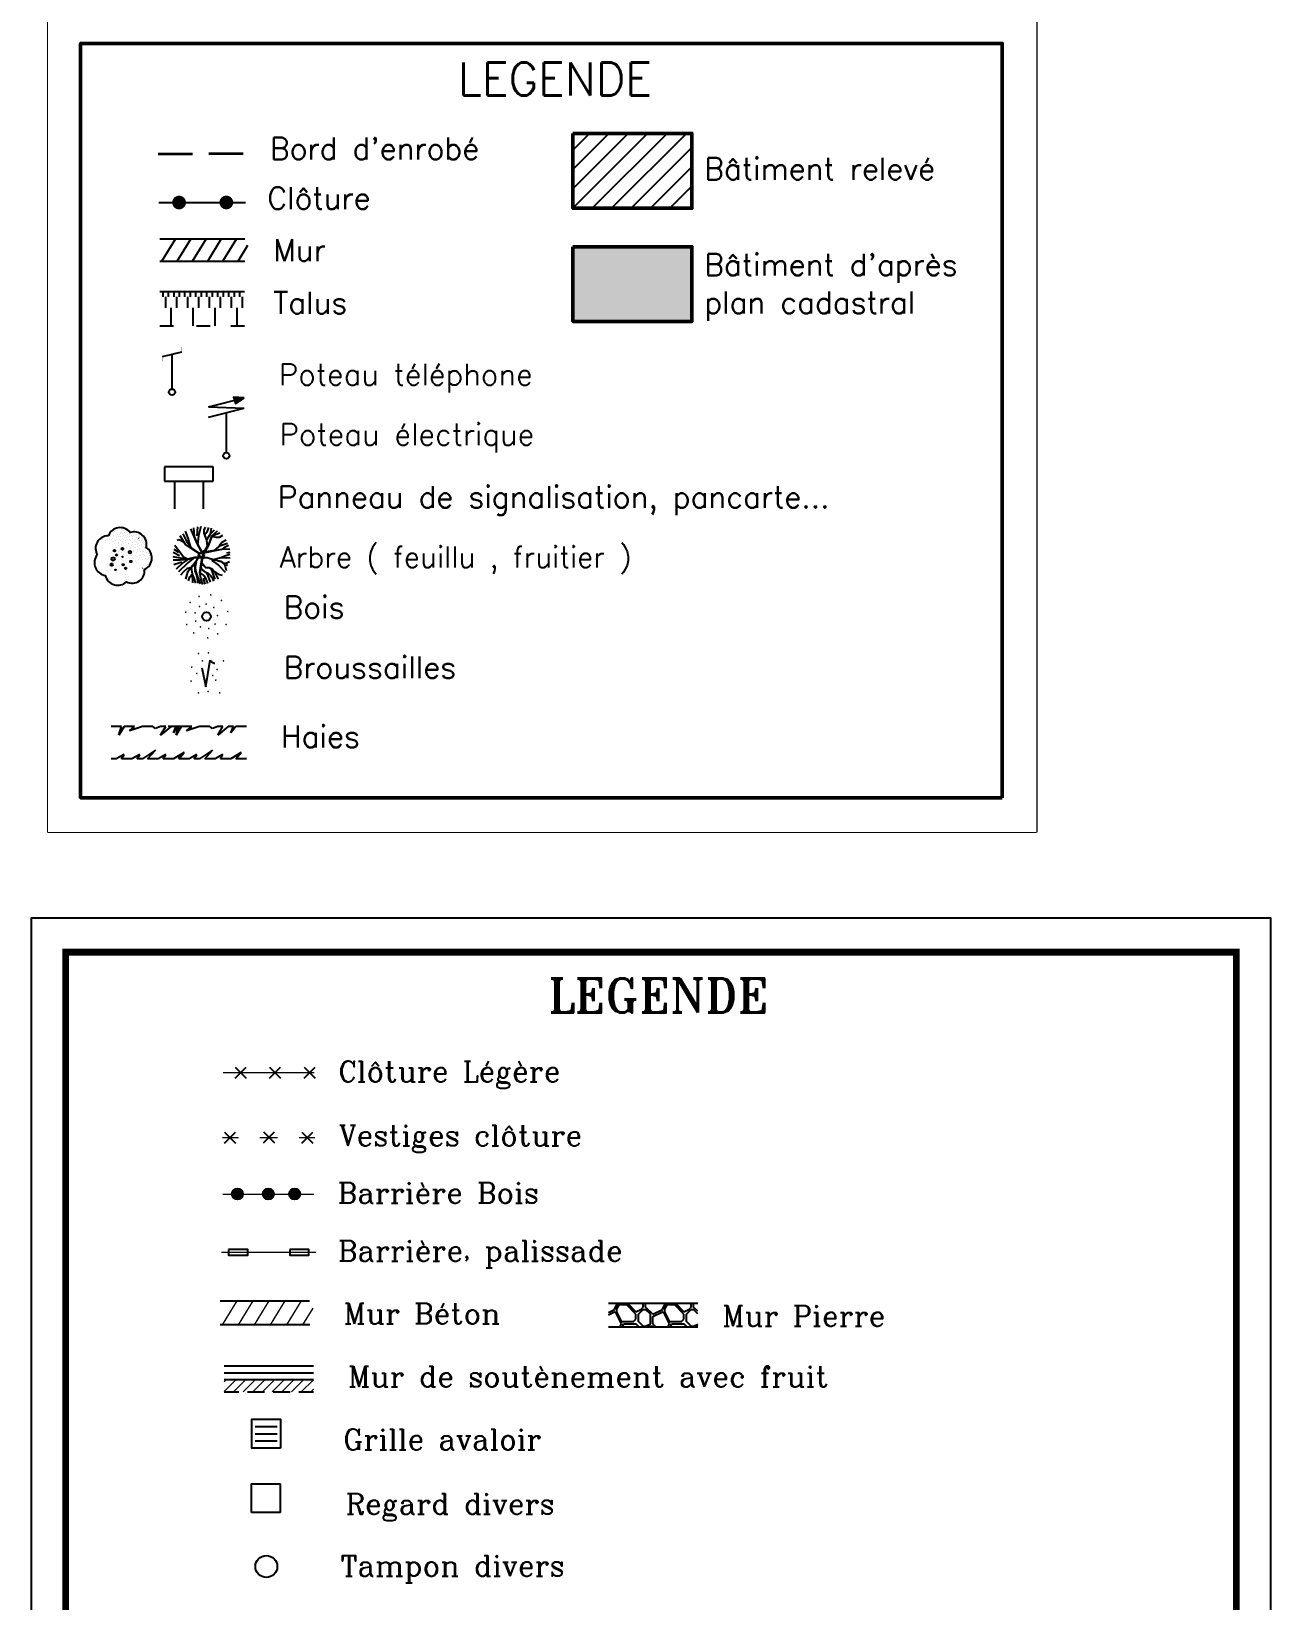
# Model space of a CAD drawing. Header units: millimetres. Extents: x -1573 to 210, y -360 to 557.
# Drawn here: x -740 to -649.6, y 239.8 to 354.2 of the extents above; entities that cross this region are included whole.
import ezdxf
from ezdxf.enums import TextEntityAlignment as Align

# ---------------------------------------------------------------- set-up
doc = ezdxf.new("R2010")
doc.units = ezdxf.units.MM
doc.header["$LTSCALE"] = 2
doc.set_wipeout_variables(frame=1)
doc.layers.add('Légende Topo', color=7, linetype='Continuous')
doc.layers.add('Wipeout', color=255, linetype='Continuous')
doc.styles.add('17', font='romans.shx', dxfattribs={"oblique": 13.5, "height": 0.4})
doc.styles.add('ROMANS', font='ROMANC.shx', dxfattribs={"height": 0.36})
doc.styles.add('Romant', font='romant.shx', dxfattribs={"oblique": 13.5, "height": 0.5})

# ---------------------------------------------------------------- blocks, each defined once
blk = doc.blocks.new('*X94')
at = {"color": 0}
for p, q in [((2.91, 2.327), (2.918, 2.335)), ((2.914, 2.313), (2.935, 2.334)), ((2.918, 2.299), (2.951, 2.333)), ((2.922, 2.286), (2.968, 2.331)), ((2.926, 2.272), (2.985, 2.33)), ((2.93, 2.259), (3.001, 2.329)), ((2.935, 2.245), (3.018, 2.328)), ((2.939, 2.231), (3.034, 2.327)), ((2.943, 2.218), (3.051, 2.326)), ((2.947, 2.204), (3.068, 2.325)), ((2.951, 2.191), (3.084, 2.324)), ((2.955, 2.177), (3.101, 2.323)), ((2.959, 2.164), (3.118, 2.322)), ((2.963, 2.15), (3.134, 2.321)), ((2.967, 2.136), (3.151, 2.32)), ((2.971, 2.123), (3.168, 2.319)), ((2.975, 2.109), (3.184, 2.318)), ((3.012, 2.128), (3.201, 2.317)), ((3.07, 2.168), (3.217, 2.316)), ((3.127, 2.208), (3.234, 2.315)), ((3.185, 2.248), (3.251, 2.314)), ((3.242, 2.287), (3.267, 2.313))]:
    blk.add_line(p, q, dxfattribs=at)
blk = doc.blocks.new('*X92')
at = {"color": 0}
for p, q in [((961.645, 5073.899), (961.645, 5073.899)), ((961.724, 5073.819), (961.724, 5073.819)), ((961.74, 5073.93), (961.74, 5073.93)), ((961.786, 5073.629), (961.786, 5073.629)), ((961.802, 5073.74), (961.802, 5073.74)), ((961.819, 5073.85), (961.819, 5073.85)), ((961.881, 5073.66), (961.881, 5073.66)), ((961.897, 5073.771), (961.897, 5073.771)), ((961.959, 5073.58), (961.959, 5073.58)), ((961.976, 5073.691), (961.976, 5073.691)), ((961.992, 5073.802), (961.992, 5073.802)), ((962.054, 5073.611), (962.054, 5073.611)), ((962.071, 5073.722), (962.071, 5073.722)), ((962.149, 5073.642), (962.149, 5073.642)), ((961.674, 5073.488), (961.674, 5073.488)), ((961.752, 5073.408), (961.752, 5073.408)), ((961.769, 5073.519), (961.769, 5073.519)), ((961.797, 5073.107), (961.797, 5073.107)), ((961.847, 5073.439), (961.847, 5073.439)), ((961.864, 5073.549), (961.864, 5073.549)), ((961.892, 5073.138), (961.892, 5073.138)), ((961.909, 5073.249), (961.909, 5073.249)), ((961.942, 5073.47), (961.942, 5073.47)), ((961.988, 5073.169), (961.988, 5073.169)), ((962.004, 5073.28), (962.004, 5073.28)), ((962.021, 5073.39), (962.021, 5073.39)), ((962.038, 5073.501), (962.038, 5073.501)), ((962.083, 5073.2), (962.083, 5073.2)), ((962.099, 5073.311), (962.099, 5073.311)), ((962.116, 5073.421), (962.116, 5073.421)), ((962.133, 5073.532), (962.133, 5073.532)), ((962.161, 5073.12), (962.161, 5073.12)), ((962.178, 5073.231), (962.178, 5073.231)), ((962.194, 5073.341), (962.194, 5073.341)), ((962.211, 5073.452), (962.211, 5073.452)), ((962.256, 5073.151), (962.256, 5073.151)), ((961.669, 5072.855), (961.669, 5072.855)), ((961.747, 5072.776), (961.747, 5072.776)), ((961.764, 5072.886), (961.764, 5072.886)), ((961.781, 5072.997), (961.781, 5072.997)), ((961.826, 5072.696), (961.826, 5072.696)), ((961.843, 5072.807), (961.843, 5072.807)), ((961.859, 5072.917), (961.859, 5072.917)), ((961.876, 5073.028), (961.876, 5073.028)), ((961.904, 5072.616), (961.904, 5072.616)), ((961.921, 5072.727), (961.921, 5072.727)), ((961.938, 5072.837), (961.938, 5072.837)), ((961.954, 5072.948), (961.954, 5072.948)), ((961.971, 5073.059), (961.971, 5073.059)), ((961.999, 5072.647), (961.999, 5072.647)), ((962.016, 5072.758), (962.016, 5072.758)), ((962.033, 5072.868), (962.033, 5072.868)), ((962.049, 5072.979), (962.049, 5072.979)), ((962.066, 5073.089), (962.066, 5073.089)), ((962.111, 5072.789), (962.111, 5072.789)), ((962.128, 5072.899), (962.128, 5072.899)), ((962.144, 5073.01), (962.144, 5073.01)), ((962.206, 5072.82), (962.206, 5072.82)), ((962.223, 5072.93), (962.223, 5072.93)), ((962.24, 5073.041), (962.24, 5073.041)), ((962.318, 5072.961), (962.318, 5072.961)), ((961.697, 5072.444), (961.697, 5072.444)), ((961.793, 5072.475), (961.793, 5072.475)), ((961.888, 5072.506), (961.888, 5072.506)), ((961.983, 5072.537), (961.983, 5072.537))]:
    blk.add_line(p, q, dxfattribs=at)
blk = doc.blocks.new('*X93')
at = {"color": 0}
for p, q in [((961.5625, 5073.875), (961.5625, 5073.875)), ((961.5625, 5073.625), (961.5625, 5073.625)), ((961.625, 5074), (961.625, 5074)), ((961.625, 5073.75), (961.625, 5073.75)), ((961.6875, 5073.875), (961.6875, 5073.875)), ((961.6875, 5073.625), (961.6875, 5073.625)), ((961.75, 5073.75), (961.75, 5073.75)), ((961.8125, 5073.875), (961.8125, 5073.875)), ((961.8125, 5073.625), (961.8125, 5073.625)), ((961.875, 5073.75), (961.875, 5073.75)), ((961.9375, 5073.875), (961.9375, 5073.875)), ((961.9375, 5073.625), (961.9375, 5073.625)), ((962, 5073.75), (962, 5073.75)), ((962.0625, 5073.625), (962.0625, 5073.625)), ((962.125, 5073.75), (962.125, 5073.75)), ((962.1875, 5073.625), (962.1875, 5073.625)), ((961.5625, 5073.375), (961.5625, 5073.375)), ((961.625, 5073.5), (961.625, 5073.5)), ((961.6875, 5073.375), (961.6875, 5073.375)), ((961.6875, 5073.125), (961.6875, 5073.125)), ((961.75, 5073.5), (961.75, 5073.5)), ((961.75, 5073.25), (961.75, 5073.25)), ((961.8125, 5073.375), (961.8125, 5073.375)), ((961.8125, 5073.125), (961.8125, 5073.125)), ((961.875, 5073.5), (961.875, 5073.5)), ((961.875, 5073.25), (961.875, 5073.25)), ((961.9375, 5073.375), (961.9375, 5073.375)), ((961.9375, 5073.125), (961.9375, 5073.125)), ((962, 5073.5), (962, 5073.5)), ((962, 5073.25), (962, 5073.25)), ((962.0625, 5073.375), (962.0625, 5073.375)), ((962.0625, 5073.125), (962.0625, 5073.125)), ((962.125, 5073.5), (962.125, 5073.5)), ((962.125, 5073.25), (962.125, 5073.25)), ((962.1875, 5073.375), (962.1875, 5073.375)), ((962.1875, 5073.125), (962.1875, 5073.125)), ((962.25, 5073.25), (962.25, 5073.25)), ((962.3125, 5073.125), (962.3125, 5073.125)), ((961.4375, 5072.875), (961.4375, 5072.875)), ((961.5, 5073), (961.5, 5073)), ((961.5, 5072.75), (961.5, 5072.75)), ((961.5625, 5072.875), (961.5625, 5072.875)), ((961.625, 5073), (961.625, 5073)), ((961.625, 5072.75), (961.625, 5072.75)), ((961.6875, 5072.875), (961.6875, 5072.875)), ((961.6875, 5072.625), (961.6875, 5072.625)), ((961.75, 5073), (961.75, 5073)), ((961.75, 5072.75), (961.75, 5072.75)), ((961.8125, 5072.875), (961.8125, 5072.875)), ((961.8125, 5072.625), (961.8125, 5072.625)), ((961.875, 5073), (961.875, 5073)), ((961.875, 5072.75), (961.875, 5072.75)), ((961.9375, 5072.875), (961.9375, 5072.875)), ((961.9375, 5072.625), (961.9375, 5072.625)), ((962, 5073), (962, 5073)), ((962, 5072.75), (962, 5072.75)), ((962.0625, 5072.875), (962.0625, 5072.875)), ((962.125, 5073), (962.125, 5073)), ((962.1875, 5072.875), (962.1875, 5072.875)), ((962.25, 5073), (962.25, 5073)), ((961.625, 5072.5), (961.625, 5072.5)), ((961.6875, 5072.375), (961.6875, 5072.375)), ((961.75, 5072.5), (961.75, 5072.5)), ((961.875, 5072.5), (961.875, 5072.5))]:
    blk.add_line(p, q, dxfattribs=at)
blk = doc.blocks.new('*X89')
at = {"color": 0}
for p, q in [((961.275, 5073.25), (961.275, 5073.25)), ((961.275, 5073.1625), (961.275, 5073.1625)), ((961.3625, 5073.38125), (961.3625, 5073.38125)), ((961.3625, 5073.29375), (961.3625, 5073.29375)), ((961.3625, 5073.20625), (961.3625, 5073.20625)), ((961.3625, 5073.11875), (961.3625, 5073.11875)), ((961.45, 5073.3375), (961.45, 5073.3375)), ((961.45, 5073.25), (961.45, 5073.25)), ((961.45, 5073.1625), (961.45, 5073.1625)), ((961.5375, 5073.38125), (961.5375, 5073.38125)), ((961.5375, 5073.29375), (961.5375, 5073.29375)), ((961.5375, 5073.20625), (961.5375, 5073.20625)), ((961.5375, 5073.11875), (961.5375, 5073.11875)), ((961.625, 5073.25), (961.625, 5073.25)), ((961.625, 5073.1625), (961.625, 5073.1625)), ((961.3625, 5073.03125), (961.3625, 5073.03125)), ((961.45, 5073.075), (961.45, 5073.075)), ((961.5375, 5073.03125), (961.5375, 5073.03125))]:
    blk.add_line(p, q, dxfattribs=at)
blk = doc.blocks.new('*X91')
at = {"color": 0}
for p, q in [((960.756, 5073.4), (960.756, 5073.4)), ((960.851, 5073.431), (960.851, 5073.431)), ((960.93, 5073.351), (960.93, 5073.351)), ((960.946, 5073.462), (960.946, 5073.462)), ((961.025, 5073.382), (961.025, 5073.382)), ((961.041, 5073.492), (961.041, 5073.492))]:
    blk.add_line(p, q, dxfattribs=at)
blk = doc.blocks.new('*X90')
at = {"color": 0}
for p, q in [((960.673, 5072.847), (960.673, 5072.847)), ((960.846, 5072.798), (960.846, 5072.798)), ((960.925, 5072.719), (960.925, 5072.719)), ((960.941, 5072.829), (960.941, 5072.829)), ((961.02, 5072.749), (961.02, 5072.749)), ((961.037, 5072.86), (961.037, 5072.86)), ((961.132, 5072.891), (961.132, 5072.891))]:
    blk.add_line(p, q, dxfattribs=at)

msp = doc.modelspace()

# ---------------------------------------------------------------- linework, layer by layer
at = {"layer": 'Légende Topo'}
msp.add_lwpolyline([(-666.728, 295.807), (-738.813, 295.807), (-738.813, 355.824), (-666.728, 355.824)], close=True, dxfattribs=at)

# ---------------------------------------------------------------- wipeouts: each hides what was drawn before it
at = {"lineweight": 30}
msp.add_wipeout([(-740.03, 289.542), (-649.649, 289.542), (-649.649, 122.49), (-740.03, 122.49)], dxfattribs=at).dxf.layer = 'Wipeout'

# ---------------------------------------------------------------- next in the draw order: hatches: boundary and pattern name
at = {"layer": 'Légende Topo'}
h = msp.add_hatch(color=256, dxfattribs=at)
edge = h.paths.add_edge_path()
edge.add_arc((-724.998, 269.406), 0.401, 0, 360)
h = msp.add_hatch(color=256, dxfattribs=at)
edge = h.paths.add_edge_path()
edge.add_arc((-722.756, 269.406), 0.401, 0, 360)
h = msp.add_hatch(color=256, dxfattribs=at)
edge = h.paths.add_edge_path()
edge.add_arc((-720.83, 269.406), 0.401, 0, 360)

# ---------------------------------------------------------------- next in the draw order: linework, layer by layer
at = {"layer": 'Légende Topo', "lineweight": 9}
for p, q in [((-726.035, 278.266), (-719.395, 278.266)), ((-726.083, 273.524), (-724.925, 273.524)), ((-723.359, 273.524), (-722.069, 273.524)), ((-720.503, 273.524), (-719.346, 273.524)), ((-726.075, 269.406), (-719.436, 269.406)), ((-726.173, 265.161), (-719.287, 265.161))]:
    msp.add_line(p, q, dxfattribs=at)
at = {"layer": 'Légende Topo', "lineweight": -3}
for p, q in [((-725.174, 277.866), (-724.374, 278.666)), ((-725.174, 278.666), (-724.374, 277.866)), ((-722.654, 277.866), (-721.854, 278.666)), ((-722.654, 278.666), (-721.854, 277.866)), ((-720.133, 277.866), (-719.333, 278.666)), ((-720.133, 278.666), (-719.333, 277.866)), ((-725.952, 273.123), (-725.152, 273.923)), ((-725.952, 273.923), (-725.152, 273.123)), ((-723.107, 273.134), (-722.307, 273.934)), ((-723.107, 273.934), (-722.307, 273.134)), ((-720.313, 273.123), (-719.513, 273.923)), ((-720.313, 273.923), (-719.513, 273.123))]:
    msp.add_line(p, q, dxfattribs=at)
at = {"layer": 'Légende Topo', "color": 251}
for p, q in [((-697.939, 260.776), (-697.51, 260.991)), ((-697.511, 260.99), (-697.336, 261.34)), ((-697.336, 260.99), (-697.161, 261.34)), ((-697.335, 261.341), (-697.335, 261.453)), ((-697.335, 260.816), (-697.335, 260.991)), ((-697.16, 261.341), (-696.635, 261.341)), ((-695.935, 260.641), (-696.635, 261.341)), ((-696.46, 261.341), (-696.46, 261.453)), ((-695.935, 260.816), (-696.46, 261.341)), ((-695.935, 260.816), (-695.585, 260.991)), ((-695.76, 260.641), (-695.41, 260.991)), ((-695.585, 260.991), (-695.41, 261.166)), ((-695.41, 261.166), (-695.41, 261.453)), ((-695.41, 260.991), (-695.235, 260.991)), ((-695.235, 261.166), (-695.235, 261.453)), ((-694.71, 260.641), (-695.235, 261.166)), ((-694.885, 260.641), (-695.235, 260.991)), ((-694.71, 260.641), (-694.01, 260.991)), ((-694.011, 260.99), (-693.836, 261.34)), ((-693.836, 260.99), (-693.661, 261.34)), ((-693.835, 261.341), (-693.835, 261.453)), ((-693.835, 260.816), (-693.835, 260.991)), ((-693.66, 261.341), (-693.135, 261.341)), ((-692.435, 260.641), (-693.135, 261.341)), ((-692.96, 261.341), (-692.96, 261.453)), ((-692.435, 260.816), (-692.96, 261.341)), ((-692.435, 260.816), (-692.085, 260.991)), ((-692.26, 260.641), (-691.91, 260.991)), ((-692.085, 260.991), (-691.91, 261.166)), ((-691.91, 261.166), (-691.91, 261.453)), ((-691.91, 260.991), (-691.735, 260.991)), ((-691.735, 261.166), (-691.735, 261.453)), ((-691.424, 260.854), (-691.735, 261.166)), ((-691.423, 260.679), (-691.735, 260.991)), ((-697.939, 260.601), (-697.51, 260.816)), ((-697.335, 260.641), (-697.51, 260.816)), ((-696.985, 260.116), (-697.335, 260.816)), ((-696.985, 259.941), (-697.335, 260.641)), ((-697.104, 259.703), (-696.985, 259.94)), ((-696.985, 260.116), (-696.11, 260.116)), ((-696.929, 259.703), (-696.811, 259.94)), ((-696.81, 259.941), (-695.935, 259.941)), ((-696.11, 260.116), (-695.935, 260.291)), ((-695.935, 260.291), (-695.935, 260.641)), ((-695.698, 259.703), (-695.935, 259.941)), ((-695.76, 260.116), (-695.76, 260.641)), ((-695.41, 259.766), (-695.76, 260.116)), ((-695.235, 259.766), (-694.885, 259.941)), ((-694.885, 259.941), (-694.885, 260.641)), ((-694.71, 260.466), (-694.01, 260.816)), ((-694.71, 259.941), (-694.71, 260.466)), ((-694.473, 259.703), (-694.71, 259.941)), ((-693.835, 260.641), (-694.01, 260.816)), ((-693.485, 260.116), (-693.835, 260.816)), ((-693.485, 259.941), (-693.835, 260.641)), ((-693.604, 259.703), (-693.485, 259.94)), ((-693.485, 260.116), (-692.61, 260.116)), ((-693.429, 259.703), (-693.311, 259.94)), ((-693.31, 259.941), (-692.435, 259.941)), ((-692.61, 260.116), (-692.435, 260.291)), ((-692.435, 260.291), (-692.435, 260.641)), ((-692.198, 259.703), (-692.435, 259.941)), ((-692.26, 260.116), (-692.26, 260.641)), ((-691.91, 259.766), (-692.26, 260.116)), ((-691.735, 259.766), (-691.422, 259.922)), ((-695.41, 259.766), (-695.235, 259.766)), ((-695.123, 259.703), (-695.06, 259.766)), ((-695.06, 259.766), (-694.71, 259.766)), ((-694.648, 259.703), (-694.71, 259.766)), ((-691.91, 259.766), (-691.735, 259.766)), ((-691.623, 259.703), (-691.56, 259.766)), ((-691.56, 259.766), (-691.422, 259.766))]:
    msp.add_line(p, q, dxfattribs=at)
at = {"layer": 'Légende Topo', "linetype": 'ByBlock'}
for p, q in [((-723.701, 252.451), (-722.101, 252.451)), ((-723.701, 251.926), (-722.101, 251.926)), ((-723.701, 251.401), (-722.101, 251.401))]:
    msp.add_line(p, q, dxfattribs=at)
at = {"layer": 'Légende Topo'}
msp.add_line((-721.867, 246.172), (-723.967, 246.172), dxfattribs=at)
at = {"layer": 'Légende Topo', "flags": 128}
msp.add_lwpolyline([(-649.649, 122.49), (-740.03, 122.49), (-740.03, 289.542), (-649.649, 289.542)], close=True, dxfattribs=at)
at = {"layer": 'Légende Topo', "lineweight": 25, "const_width": 0.5, "flags": 128}
msp.add_lwpolyline([(-652.149, 124.99), (-737.53, 124.99), (-737.53, 287.042), (-652.149, 287.042), (-652.149, 124.99)], dxfattribs=at)
at = {"layer": 'Légende Topo', "lineweight": -3}
for points in [[(-725.646, 265.361), (-725.646, 264.961), (-724.246, 264.961), (-724.246, 265.361)], [(-721.191, 265.361), (-721.191, 264.961), (-719.791, 264.961), (-719.791, 265.361)]]:
    msp.add_lwpolyline(points, close=True, dxfattribs=at)
at = {"layer": 'Légende Topo', "lineweight": 25}
for points in [[(-726.251, 261.613), (-719.737, 261.613)], [(-697.939, 261.453), (-691.425, 261.453)], [(-719.734, 259.863), (-726.251, 259.863)], [(-691.422, 259.703), (-697.939, 259.703)], [(-725.962, 255.869), (-719.462, 255.869)]]:
    msp.add_lwpolyline(points, dxfattribs=at)
at = {"layer": 'Légende Topo', "color": 251, "lineweight": 9}
for points in [[(-725.053, 261.613), (-726.122, 259.863)], [(-723.881, 261.613), (-724.95, 259.863)], [(-722.709, 261.613), (-723.778, 259.863)], [(-721.537, 261.613), (-722.606, 259.863)], [(-720.365, 261.613), (-721.434, 259.863)], [(-719.512, 261.092), (-720.262, 259.863)], [(-725.103, 255.869), (-725.962, 255.01)], [(-725.808, 255.869), (-725.962, 255.715)], [(-724.398, 255.869), (-725.298, 254.969)], [(-723.689, 255.869), (-724.589, 254.969)], [(-722.984, 255.869), (-723.884, 254.969)], [(-722.275, 255.869), (-723.175, 254.969)], [(-721.57, 255.869), (-722.47, 254.969)], [(-720.861, 255.869), (-721.761, 254.969)], [(-720.156, 255.869), (-721.056, 254.969)], [(-719.462, 255.859), (-720.351, 254.969)], [(-719.451, 255.164), (-719.646, 254.969)]]:
    msp.add_lwpolyline(points, dxfattribs=at)
at = {"layer": 'Légende Topo', "color": 12}
for points in [[(-725.962, 256.869), (-719.462, 256.869)], [(-725.962, 256.369), (-719.462, 256.369)]]:
    msp.add_lwpolyline(points, dxfattribs=at)
at = {"layer": 'Légende Topo', "flags": 128}
for points in [[(-725.962, 254.969), (-724.899, 254.969)], [(-724.274, 254.969), (-723.023, 254.969)], [(-722.404, 254.969), (-721.154, 254.969)], [(-720.525, 254.969), (-719.464, 254.969)], [(-721.867, 246.172), (-721.867, 248.272)]]:
    msp.add_lwpolyline(points, dxfattribs=at)
at = {"layer": 'Légende Topo', "linetype": 'ByBlock'}
msp.add_lwpolyline([(-721.851, 250.876), (-723.951, 250.876), (-723.951, 252.976), (-721.851, 252.976)], close=True, dxfattribs=at)
at = {"layer": 'Légende Topo'}
msp.add_lwpolyline([(-723.967, 246.172), (-723.967, 248.272), (-721.867, 248.272)], dxfattribs=at)
for centre, radius in [((-724.998, 269.406), 0.401), ((-722.756, 269.406), 0.401), ((-720.83, 269.406), 0.401), ((-722.894, 242.24), 0.798)]:
    msp.add_circle(centre, radius, dxfattribs=at)

# ---------------------------------------------------------------- next in the draw order: texts
at = {"layer": 'Légende Topo', "style": 'Romant'}
msp.add_text('LEGENDE', height=2.5, dxfattribs=at).set_placement((-694.308, 283.89), align=Align.MIDDLE)
at = {"layer": 'Légende Topo', "style": 'ROMANS'}
for s, p in [('Clôture Légère', (-717.642, 277.602)), ('Vestiges clôture', (-717.601, 272.931)), ('Barrière Bois', (-717.683, 268.742)), ('Barrière, palissade', (-717.668, 264.523)), ('Mur Béton', (-717.252, 259.939)), ('Mur Pierre', (-689.642, 259.767)), ('Mur de soutènement avec fruit', (-716.923, 255.342)), ('Grille avaloir', (-717.292, 250.761)), ('Regard divers', (-717.113, 246.061)), ('Tampon divers', (-717.474, 241.548))]:
    msp.add_text(s, height=1.5, dxfattribs=at).set_placement(p)

# ---------------------------------------------------------------- next in the draw order: wipeouts: each hides what was drawn before it
at = {"lineweight": 30}
msp.add_wipeout([(-738.813, 355.824), (-666.728, 355.824), (-666.728, 295.807), (-738.813, 295.807)], dxfattribs=at).dxf.layer = 'Wipeout'

# ---------------------------------------------------------------- next in the draw order: hatches: boundary and pattern name
at = {"layer": 'Légende Topo'}
h = msp.add_hatch(dxfattribs=at)
h.set_pattern_fill('_USER', color=251, angle=45, style=0, pattern_type=0)
h.set_pattern_definition([(45, (-700.5398, 341.3053), (-0.70711, 0.70711), [])])
h.paths.add_polyline_path([(-691.857, 346.76), (-700.54, 346.76), (-700.54, 341.305), (-691.857, 341.305)])
msp.add_hatch(color=141, dxfattribs=at).paths.add_polyline_path([(-691.857, 338.503), (-700.54, 338.503), (-700.54, 333.048), (-691.857, 333.048)])

# ---------------------------------------------------------------- next in the draw order: linework, layer by layer
for p, q in [((-730.727, 341.73), (-724.42, 341.73)), ((-726.764, 322.437), (-730.329, 322.437)), ((-730.329, 322.437), (-730.329, 321.411)), ((-726.764, 321.411), (-726.764, 322.437)), ((-730.329, 321.411), (-727.534, 321.411)), ((-727.508, 321.411), (-726.764, 321.411))]:
    msp.add_line(p, q, dxfattribs=at)
at = {"layer": 'Légende Topo', "color": 36}
for p, q in [((-730.452, 335.242), (-730.452, 334.842)), ((-730.252, 334.842), (-730.252, 334.042)), ((-730.052, 335.242), (-730.052, 334.842)), ((-729.652, 335.242), (-729.652, 334.842)), ((-729.452, 334.842), (-729.452, 334.042)), ((-729.252, 335.242), (-729.252, 334.842)), ((-728.852, 335.242), (-728.852, 334.842)), ((-728.652, 334.842), (-728.652, 334.042)), ((-728.452, 335.242), (-728.452, 334.842)), ((-728.052, 335.242), (-728.052, 334.842)), ((-727.852, 334.842), (-727.852, 334.042)), ((-727.652, 335.242), (-727.652, 334.842)), ((-727.252, 335.242), (-727.252, 334.842)), ((-727.052, 334.842), (-727.052, 334.042)), ((-726.852, 335.242), (-726.852, 334.842)), ((-726.452, 335.242), (-726.452, 334.842)), ((-726.252, 334.842), (-726.252, 334.042)), ((-726.052, 335.242), (-726.052, 334.842)), ((-725.652, 335.242), (-725.652, 334.842)), ((-725.452, 334.842), (-725.452, 334.042)), ((-725.252, 335.242), (-725.252, 334.842)), ((-724.852, 335.242), (-724.852, 334.842)), ((-724.652, 334.842), (-724.652, 334.042)), ((-729.852, 334.042), (-729.852, 332.732)), ((-728.252, 334.042), (-728.252, 332.732)), ((-726.652, 334.042), (-726.652, 332.732)), ((-725.052, 334.042), (-725.052, 332.732))]:
    msp.add_line(p, q, dxfattribs=at)
at = {"layer": 'Légende Topo', "color": 90}
for p, q in [((-734.715, 317.337), (-734.715, 317.337)), ((-734.339, 317.607), (-734.332, 317.619)), ((-733.96, 317.94), (-733.96, 317.94)), ((-733.623, 317.51), (-733.623, 317.51)), ((-733.6, 317.866), (-733.6, 317.866)), ((-733.537, 318.007), (-733.537, 318.007)), ((-733.438, 317.727), (-733.438, 317.727)), ((-733.386, 317.618), (-733.386, 317.618)), ((-733.309, 317.126), (-733.309, 317.126)), ((-733.29, 317.789), (-733.29, 317.789)), ((-733.238, 317.31), (-733.238, 317.31)), ((-733.17, 317.432), (-733.17, 317.432)), ((-733.167, 317.752), (-733.167, 317.752)), ((-733.107, 317.83), (-733.107, 317.83)), ((-733.083, 317.673), (-733.083, 317.673)), ((-733.02, 317.156), (-733.02, 317.156)), ((-732.91, 317.495), (-732.91, 317.495)), ((-732.717, 317.467), (-732.717, 317.467)), ((-732.504, 317.332), (-732.504, 317.332)), ((-732.461, 317.179), (-732.461, 317.179)), ((-732.453, 317.48), (-732.453, 317.48)), ((-732.289, 317.115), (-732.282, 317.127)), ((-732.244, 317.395), (-732.244, 317.395)), ((-732.177, 317.228), (-732.189, 317.235)), ((-732.116, 317.451), (-732.116, 317.451)), ((-732.096, 317.6), (-732.09, 317.613)), ((-732.019, 317.108), (-732.019, 317.108)), ((-731.911, 317.272), (-731.911, 317.272)), ((-731.782, 317.216), (-731.782, 317.216)), ((-729.27, 317.116), (-729.404, 317.078)), ((-729.125, 317.074), (-729.27, 317.116)), ((-728.781, 316.789), (-729.191, 317.407)), ((-728.89, 316.936), (-729.125, 317.074)), ((-728.983, 317.563), (-728.712, 317.028)), ((-728.812, 317.746), (-728.624, 317.233)), ((-728.624, 317.233), (-728.457, 316.658)), ((-728.42, 317.928), (-727.953, 316.849)), ((-728.215, 318.008), (-728.155, 317.378)), ((-728.155, 317.378), (-727.914, 316.812)), ((-727.919, 318.072), (-727.969, 317.411)), ((-727.835, 317.423), (-727.917, 316.764)), ((-727.68, 318.088), (-727.835, 317.423)), ((-727.438, 317.607), (-727.435, 317.816)), ((-727.243, 317.097), (-727.438, 317.607)), ((-727.435, 317.816), (-727.321, 318.057)), ((-727.243, 317.674), (-727.39, 317.496)), ((-726.993, 317.527), (-727.244, 317.137)), ((-727.12, 318.018), (-727.243, 317.674)), ((-727.175, 316.665), (-727.243, 317.097)), ((-726.904, 317.387), (-727.145, 316.685)), ((-726.879, 317.382), (-727.126, 316.678)), ((-726.92, 317.965), (-726.994, 317.525)), ((-726.994, 317.525), (-726.676, 317.862)), ((-726.486, 317.757), (-726.904, 317.387)), ((-726.285, 317.613), (-726.879, 317.382)), ((-726.555, 317.287), (-726.875, 317.354)), ((-726.325, 317.288), (-726.555, 317.287)), ((-726.103, 317.435), (-726.325, 317.288)), ((-725.828, 317.098), (-726.144, 316.917)), ((-734.863, 316.562), (-734.863, 316.562)), ((-734.136, 316.996), (-734.136, 316.996)), ((-733.157, 316.912), (-733.157, 316.912)), ((-732.336, 316.917), (-732.336, 316.917)), ((-732.145, 316.713), (-732.145, 316.713)), ((-731.945, 316.553), (-731.945, 316.553)), ((-731.834, 316.667), (-731.834, 316.667)), ((-731.825, 316.855), (-731.825, 316.855)), ((-731.73, 316.336), (-731.73, 316.336)), ((-731.7, 316.849), (-731.7, 316.849)), ((-731.49, 316.106), (-731.49, 316.106)), ((-731.457, 316.424), (-731.457, 316.424)), ((-731.259, 315.976), (-731.259, 315.976)), ((-729.718, 315.915), (-728.787, 315.727)), ((-729.7, 316.212), (-729.217, 315.976)), ((-729.651, 316.45), (-729.311, 316.212)), ((-728.925, 315.863), (-729.574, 316.713)), ((-728.316, 316.471), (-728.781, 316.789)), ((-728.712, 317.028), (-728.371, 316.531)), ((-728.457, 316.658), (-728.296, 316.479)), ((-727.802, 316.13), (-728.316, 316.471)), ((-728.296, 316.479), (-727.805, 316.154)), ((-727.803, 316.007), (-727.965, 315.643)), ((-727.96, 315.631), (-727.779, 316.003)), ((-727.953, 316.849), (-727.662, 316.32)), ((-727.914, 316.812), (-727.648, 316.325)), ((-727.902, 315.985), (-727.7, 316.18)), ((-727.7, 316.18), (-727.84, 315.95)), ((-727.84, 315.95), (-727.553, 315.779)), ((-727.805, 316.154), (-727.553, 316.171)), ((-727.779, 316.003), (-727.803, 316.007)), ((-727.532, 316.157), (-727.802, 316.13)), ((-727.553, 315.779), (-727.78, 315.991)), ((-727.7, 316.217), (-727.529, 316.229)), ((-727.662, 316.32), (-727.449, 316.043)), ((-727.648, 316.325), (-727.517, 316.257)), ((-727.553, 316.171), (-727.555, 315.777)), ((-727.545, 315.773), (-727.532, 316.157)), ((-727.418, 316.061), (-727.535, 315.756)), ((-727.529, 316.229), (-727.418, 316.061)), ((-727.517, 316.257), (-727.367, 316.374)), ((-727.334, 316.349), (-727.478, 316.22)), ((-727.473, 316.183), (-727.098, 316.25)), ((-727.471, 316.229), (-727.473, 316.183)), ((-726.652, 316.356), (-727.471, 316.229)), ((-727.367, 316.374), (-727.175, 316.665)), ((-727.145, 316.685), (-727.334, 316.349)), ((-727.098, 316.25), (-726.628, 316.335)), ((-726.344, 316.663), (-726.703, 316.334)), ((-726.319, 316.658), (-726.652, 316.356)), ((-726.628, 316.335), (-726.024, 316.475)), ((-726.144, 316.917), (-726.344, 316.663)), ((-725.716, 316.853), (-726.319, 316.658)), ((-725.918, 315.933), (-726.201, 315.812)), ((-726.03, 316.504), (-726.083, 316.466)), ((-725.895, 316.586), (-726.03, 316.504)), ((-726.024, 316.475), (-725.564, 316.441)), ((-725.56, 316.05), (-725.918, 315.933)), ((-725.653, 316.719), (-725.895, 316.586)), ((-725.567, 316.189), (-725.795, 316.144)), ((-734.743, 314.77), (-734.743, 314.77)), ((-732.467, 315.595), (-732.467, 315.595)), ((-732.004, 315.848), (-732.004, 315.848)), ((-731.935, 315.056), (-731.942, 315.043)), ((-731.869, 314.858), (-731.869, 314.858)), ((-731.758, 315.229), (-731.758, 315.229)), ((-731.731, 315.791), (-731.731, 315.791)), ((-731.59, 315.327), (-731.59, 315.327)), ((-731.587, 315.133), (-731.587, 315.133)), ((-731.582, 315.885), (-731.582, 315.885)), ((-731.343, 315.654), (-731.343, 315.654)), ((-731.26, 315.543), (-731.26, 315.543)), ((-729.167, 315.632), (-729.694, 315.64)), ((-729.636, 315.326), (-729.046, 315.53)), ((-728.982, 315.435), (-729.473, 314.978)), ((-728.624, 315.452), (-729.304, 314.782)), ((-728.598, 315.689), (-729.167, 315.632)), ((-728.942, 314.801), (-729.149, 314.54)), ((-728.631, 315.697), (-728.982, 315.435)), ((-728.681, 315.002), (-728.942, 314.801)), ((-728.634, 315.705), (-728.925, 315.863)), ((-728.653, 314.765), (-728.8, 314.263)), ((-728.37, 315.102), (-728.681, 315.002)), ((-728.372, 315.087), (-728.653, 314.765)), ((-728.143, 315.841), (-728.634, 315.705)), ((-728.137, 315.845), (-728.624, 315.452)), ((-728.127, 315.812), (-728.598, 315.689)), ((-728.147, 315.372), (-728.37, 315.102)), ((-728.359, 315.093), (-728.116, 315.359)), ((-728.28, 314.621), (-728.359, 315.093)), ((-727.965, 315.643), (-728.147, 315.372)), ((-727.666, 315.86), (-728.143, 315.841)), ((-727.887, 315.818), (-728.127, 315.812)), ((-728.116, 315.359), (-727.96, 315.631)), ((-728.092, 315.157), (-728.014, 315.535)), ((-728.08, 314.86), (-728.092, 315.157)), ((-728.007, 315.519), (-728.08, 315.152)), ((-728.08, 315.152), (-728.051, 314.855)), ((-727.981, 314.583), (-728.08, 314.86)), ((-728.051, 314.855), (-727.922, 314.422)), ((-727.615, 315.784), (-727.887, 315.818)), ((-727.744, 314.733), (-727.576, 315.83)), ((-727.554, 315.831), (-727.733, 314.724)), ((-727.621, 315.047), (-727.66, 315.224)), ((-727.621, 315.478), (-727.443, 315.273)), ((-727.568, 314.946), (-727.621, 315.047)), ((-727.616, 315.452), (-727.47, 315.253)), ((-727.576, 315.83), (-727.554, 315.831)), ((-727.463, 314.865), (-727.568, 314.946)), ((-727.555, 315.777), (-727.375, 315.846)), ((-727.363, 315.818), (-727.545, 315.773)), ((-727.47, 315.253), (-727.337, 315.115)), ((-727.318, 314.75), (-727.463, 314.865)), ((-727.443, 315.273), (-727.321, 315.13)), ((-727.375, 315.846), (-727.206, 315.845)), ((-727.204, 315.822), (-727.363, 315.818)), ((-727.363, 314.793), (-727.114, 314.668)), ((-727.337, 315.115), (-727.047, 315.07)), ((-727.321, 315.13), (-727.059, 315.099)), ((-727.157, 314.562), (-727.318, 314.75)), ((-727.206, 315.845), (-726.743, 315.685)), ((-726.766, 315.668), (-727.204, 315.822)), ((-727.059, 315.099), (-726.857, 315)), ((-727.047, 315.07), (-726.926, 315.015)), ((-726.859, 314.902), (-726.988, 315.059)), ((-726.926, 315.015), (-726.862, 314.989)), ((-726.888, 315.644), (-726.379, 315.278)), ((-726.862, 314.989), (-726.693, 314.806)), ((-726.822, 314.792), (-726.859, 314.902)), ((-726.857, 315), (-726.664, 314.797)), ((-726.723, 314.498), (-726.822, 314.792)), ((-726.194, 315.535), (-726.776, 315.671)), ((-726.209, 315.806), (-726.766, 315.668)), ((-726.743, 315.685), (-726.191, 315.544)), ((-726.678, 314.804), (-726.402, 314.618)), ((-726.664, 314.797), (-726.405, 314.264)), ((-726.379, 315.278), (-725.895, 314.761)), ((-725.534, 315.792), (-726.209, 315.806)), ((-725.985, 315.385), (-726.194, 315.535)), ((-726.191, 315.544), (-725.982, 315.378)), ((-725.814, 315.399), (-725.985, 315.385)), ((-725.982, 315.378), (-725.9, 315.184)), ((-725.9, 315.184), (-725.831, 314.881)), ((-725.706, 315.25), (-725.828, 315.286)), ((-725.583, 315.525), (-725.814, 315.399)), ((-734.533, 314.315), (-734.545, 314.322)), ((-734.418, 314.748), (-734.418, 314.748)), ((-733.779, 313.828), (-733.779, 313.828)), ((-733.439, 314.119), (-733.439, 314.119)), ((-733.331, 314.427), (-733.331, 314.427)), ((-733.126, 314.248), (-733.126, 314.248)), ((-732.826, 314.096), (-732.826, 314.096)), ((-732.36, 314.011), (-732.36, 314.011)), ((-731.819, 314.718), (-731.819, 314.718)), ((-728.582, 314.125), (-728.465, 314.426)), ((-728.465, 314.426), (-728.296, 314.607)), ((-728.129, 314.265), (-728.28, 314.621)), ((-728.267, 313.992), (-728.278, 314.615)), ((-728.047, 313.971), (-728.129, 314.265)), ((-727.909, 314.313), (-727.981, 314.583)), ((-727.922, 314.422), (-727.715, 313.919)), ((-727.869, 313.968), (-727.909, 314.313)), ((-727.663, 314.32), (-727.744, 314.733)), ((-727.733, 314.724), (-727.449, 314.512)), ((-727.518, 313.877), (-727.663, 314.32)), ((-727.346, 313.899), (-727.474, 314.335)), ((-727.449, 314.512), (-727.329, 314.332)), ((-727.329, 314.332), (-727.191, 313.943)), ((-726.964, 314.024), (-727.157, 314.562)), ((-727.114, 314.668), (-726.955, 314.524)), ((-726.955, 314.524), (-726.871, 314.409)), ((-726.871, 314.409), (-726.748, 314.099)), ((-726.615, 314.244), (-726.723, 314.498)), ((-726.402, 314.618), (-726.113, 314.547)), ((-727.318, 306.413), (-726.982, 308.354)), ((-727.603, 307.785), (-727.318, 306.413))]:
    msp.add_line(p, q, dxfattribs=at)
at = {"layer": 'Légende Topo', "color": 90, "linetype": 'ByBlock'}
for p, q in [((-733.454, 303.515), (-734.214, 303.515)), ((-733.644, 302.882), (-733.454, 303.515)), ((-733.264, 303.515), (-733.644, 302.882)), ((-732.504, 303.515), (-733.264, 303.515)), ((-732.884, 303.199), (-732.504, 303.515)), ((-731.935, 303.515), (-732.884, 303.199)), ((-731.175, 303.515), (-731.935, 303.515)), ((-730.985, 303.357), (-731.175, 303.515)), ((-730.605, 303.515), (-730.985, 303.357)), ((-730.225, 303.515), (-730.605, 303.515)), ((-730.605, 302.882), (-730.225, 303.515)), ((-729.845, 303.515), (-730.605, 302.882)), ((-729.286, 303.515), (-730.046, 303.515)), ((-729.465, 303.515), (-729.845, 303.515)), ((-729.655, 303.04), (-729.465, 303.515)), ((-729.275, 303.515), (-729.655, 303.04)), ((-729.476, 302.882), (-729.286, 303.515)), ((-729.096, 303.515), (-729.476, 302.882)), ((-728.515, 303.515), (-729.275, 303.515)), ((-728.336, 303.515), (-729.096, 303.515)), ((-728.716, 303.199), (-728.336, 303.515)), ((-727.766, 303.515), (-728.716, 303.199)), ((-727.006, 303.515), (-727.766, 303.515)), ((-726.816, 303.357), (-727.006, 303.515)), ((-726.436, 303.515), (-726.816, 303.357)), ((-726.057, 303.515), (-726.436, 303.515)), ((-726.436, 302.882), (-726.057, 303.515)), ((-725.677, 303.515), (-726.436, 302.882)), ((-725.297, 303.515), (-725.677, 303.515)), ((-725.487, 303.04), (-725.297, 303.515)), ((-725.107, 303.515), (-725.487, 303.04)), ((-724.347, 303.515), (-725.107, 303.515)), ((-733.835, 301.14), (-734.215, 301.14)), ((-733.265, 301.457), (-733.835, 301.14)), ((-733.455, 301.14), (-733.265, 301.457)), ((-732.695, 301.14), (-733.455, 301.14)), ((-732.125, 301.457), (-732.695, 301.14)), ((-732.315, 301.14), (-732.125, 301.457)), ((-731.935, 301.14), (-732.315, 301.14)), ((-730.985, 301.774), (-731.935, 301.14)), ((-731.555, 301.14), (-730.985, 301.774)), ((-730.795, 301.14), (-731.555, 301.14)), ((-730.225, 301.457), (-730.795, 301.14)), ((-730.415, 301.14), (-730.225, 301.457)), ((-729.655, 301.14), (-730.415, 301.14)), ((-729.667, 301.14), (-730.047, 301.14)), ((-729.097, 301.457), (-729.667, 301.14)), ((-728.895, 301.615), (-729.655, 301.14)), ((-729.287, 301.14), (-729.097, 301.457)), ((-728.527, 301.14), (-729.287, 301.14)), ((-729.275, 301.14), (-728.895, 301.615)), ((-728.515, 301.14), (-729.275, 301.14)), ((-727.957, 301.457), (-728.527, 301.14)), ((-728.147, 301.14), (-727.957, 301.457)), ((-727.767, 301.14), (-728.147, 301.14)), ((-726.817, 301.774), (-727.767, 301.14)), ((-727.387, 301.14), (-726.817, 301.774)), ((-726.627, 301.14), (-727.387, 301.14)), ((-726.057, 301.457), (-726.627, 301.14)), ((-726.247, 301.14), (-726.057, 301.457)), ((-725.487, 301.14), (-726.247, 301.14)), ((-724.727, 301.615), (-725.487, 301.14)), ((-725.107, 301.14), (-724.727, 301.615)), ((-724.347, 301.14), (-725.107, 301.14))]:
    msp.add_line(p, q, dxfattribs=at)
at = {"layer": 'Légende Topo', "lineweight": 50}
for points in [[(-669.228, 298.307), (-736.438, 298.307), (-736.438, 353.324), (-669.228, 353.324), (-669.228, 298.307)], [(-700.54, 346.76), (-691.857, 346.76), (-691.857, 341.305), (-700.54, 341.305)]]:
    msp.add_lwpolyline(points, close=True, dxfattribs=at)
at = {"layer": 'Légende Topo', "lineweight": 35, "flags": 128}
for points in [[(-730.795, 345.266), (-728.288, 345.266)], [(-724.594, 345.266), (-727.099, 345.266)]]:
    msp.add_lwpolyline(points, dxfattribs=at)
at = {"layer": 'Légende Topo', "const_width": 0.499}
for points in [[(-729.509, 341.724, 1), (-729.008, 341.724, 1)], [(-726.063, 341.729, 1), (-725.562, 341.729, 1)]]:
    msp.add_lwpolyline(points, format="xyb", close=True, dxfattribs=at)
at = {"layer": 'Légende Topo'}
for points in [[(-730.659, 339.084), (-724.471, 339.084)], [(-729.521, 339.084), (-730.537, 337.421)], [(-728.408, 339.084), (-729.424, 337.421)], [(-727.294, 339.084), (-728.31, 337.421)], [(-726.181, 339.084), (-727.197, 337.421)], [(-725.068, 339.084), (-726.083, 337.421)], [(-724.257, 338.588), (-724.97, 337.421)], [(-724.469, 337.421), (-730.659, 337.421)], [(-730.663, 335.242), (-724.475, 335.242)], [(-730.464, 330.49), (-729.062, 330.841)], [(-729.772, 328.124), (-729.772, 330.566), (-729.771, 330.663)], [(-727.121, 326.835), (-724.521, 327.492)], [(-724.521, 327.492), (-725.281, 327.54), (-725.139, 327.065), (-724.521, 327.492)], [(-727.121, 326.835), (-724.513, 326.724)], [(-727.11, 326.075), (-724.513, 326.724)], [(-725.809, 323.486), (-725.809, 326.412)], [(-729.56, 319.385), (-729.56, 321.385)], [(-727.508, 321.411), (-727.508, 319.385)]]:
    msp.add_lwpolyline(points, dxfattribs=at)
at = {"layer": 'Légende Topo', "color": 141, "lineweight": 50}
msp.add_lwpolyline([(-700.54, 338.503), (-691.857, 338.503), (-691.857, 333.048), (-700.54, 333.048)], close=True, dxfattribs=at)
at = {"layer": 'Légende Topo', "flags": 128}
for points in [[(-730.663, 332.732), (-729.664, 332.732)], [(-727.993, 332.732), (-726.993, 332.732)], [(-725.475, 332.732), (-724.475, 332.732)]]:
    msp.add_lwpolyline(points, dxfattribs=at)
at = {"layer": 'Légende Topo', "const_width": 0.0205}
for points in [[(-729.062, 330.841), (-729.045, 331.251)], [(-730.456, 330.08), (-730.464, 330.49)]]:
    msp.add_lwpolyline(points, dxfattribs=at)
at = {"layer": 'Légende Topo', "color": 90}
msp.add_lwpolyline([(-734.415, 317.421, 0.1369653), (-734.895, 317.293, 0.1369653), (-735.239, 316.934, 0.1285965), (-735.348, 316.48, 0.1285965), (-735.221, 316.03), (-735.221, 316.03, 0.1369653), (-735.42, 315.575, 0.1369653), (-735.354, 315.083, 0.1285965), (-735.067, 314.714, 0.1285965), (-734.637, 314.533), (-734.637, 314.533, 0.1369653), (-734.405, 314.094, 0.1369653), (-733.979, 313.838, 0.1285965), (-733.512, 313.833, 0.1285965), (-733.101, 314.056), (-733.101, 314.056, 0.1369653), (-732.613, 313.964, 0.1369653), (-732.148, 314.138, 0.1285965), (-731.852, 314.499, 0.1285965), (-731.772, 314.96), (-731.772, 314.96, 0.1369653), (-731.395, 315.283, 0.1369653), (-731.241, 315.755, 0.1285965), (-731.339, 316.212, 0.1285965), (-731.649, 316.562), (-731.649, 316.562, 0.1369653), (-731.667, 317.059, 0.1369653), (-731.94, 317.474, 0.1285965), (-732.358, 317.681, 0.1285965), (-732.825, 317.658), (-732.825, 317.658, 0.1369653), (-733.225, 317.953, 0.1369653), (-733.719, 317.998, 0.1285965), (-734.143, 317.801, 0.1285965), (-734.415, 317.421)], format="xyb", dxfattribs=at)
at = {"layer": 'Légende Topo'}
for centre in [(-729.772, 327.899), (-725.809, 323.261)]:
    msp.add_circle(centre, 0.225, dxfattribs=at)
at = {"layer": 'Légende Topo', "color": 90}
for centre, radius in [((-728.442, 312.554), 0.00000185), ((-727.801, 312.997), 0.00000185), ((-726.951, 313.113), 0.00000185), ((-726.154, 312.696), 0.00000185), ((-728.77, 311.857), 0.00000185), ((-728.082, 311.792), 0.00000185), ((-727.77, 312.261), 0.00000185), ((-727.257, 311.534), 0.317), ((-727.279, 312.434), 0.00000185), ((-726.735, 312.189), 0.00000185), ((-726.446, 311.616), 0.00000185), ((-725.708, 311.901), 0.00000185), ((-728.69, 310.952), 0.00000185), ((-728.191, 310.33), 0.00000185), ((-728.034, 311.19), 0.00000185), ((-727.697, 310.778), 0.00000185), ((-727.09, 310.664), 0.00000185), ((-726.624, 310.983), 0.00000185), ((-726.425, 310.257), 0.00000185), ((-725.823, 310.94), 0.00000185), ((-727.17, 309.964), 0.00000185), ((-727.854, 308.822), 0.00000285), ((-727.56, 308.302), 0.00000285), ((-727.107, 308.871), 0.00000285), ((-726.014, 308.287), 0.00000285), ((-728.382, 306.809), 0.00000285), ((-728.324, 307.832), 0.00000285), ((-727.97, 307.362), 0.00000285), ((-726.803, 307.232), 0.00000285), ((-726.585, 306.883), 0.00000285), ((-726.476, 307.662), 0.00000285), ((-727.854, 305.965), 0.00000285), ((-727.14, 306.055), 0.00000285), ((-726.283, 305.974), 0.00000285)]:
    msp.add_circle(centre, radius, dxfattribs=at)
for start, end in [(203.45609, 219.50764), (219.50764, 235.55918), (235.55918, 250.51383), (250.51383, 265.46848)]:
    msp.add_arc((-726.632, 308.505), 0.381, start, end, dxfattribs=at)
for centre, major_axis, start_param, end_param in [((-733.972, 316.335), (0.0453, 0.0453), 5.497786449610786, 11.78097175679037), ((-733.822, 316.023), (0.0339, 0.0339), 5.497786449558071, 11.78097175673766), ((-733.395, 316.464), (-0.0494, 0.0494), 3.9269901, 10.2101754), ((-732.831, 316.227), (0.0646, 0.0646), 5.497786449542799, 11.78097175672239), ((-734.175, 315.311), (0.0584, 0.0584), 5.497786449547809, 11.7809717567274), ((-734.06, 315.732), (0.0849, 0.0849), 5.497786449560393, 11.78097175673998), ((-733.897, 314.931), (0.0198, 0.0198), 5.497786449526916, 11.7809717567065), ((-733.334, 315.304), (-0.0387, 0.0387), 3.9269901, 10.2101754), ((-733.15, 315.039), (0.0429, 0.0429), 5.497786449577831, 11.78097175675742), ((-732.777, 315.542), (-0.0387, 0.0387), 3.9269901, 10.2101754)]:
    msp.add_ellipse(centre, major_axis=major_axis, ratio=1, start_param=start_param, end_param=end_param, dxfattribs=at)
msp.add_point((-733.374, 315.888), dxfattribs=at)

# ---------------------------------------------------------------- next in the draw order: block references
at = {"layer": 'Légende Topo', "xscale": 2.051999999994738, "yscale": 2.051999999994738, "zscale": 2.051999999994738, "rotation": 359.999959378036}
msp.add_blockref('*X94', (-731.247, 322.748), dxfattribs=at)
at = {"layer": 'Légende Topo', "color": 90, "xscale": 2.374999999992198, "yscale": 2.374999999992198, "zscale": 6.25, "rotation": 60.71450005211749}
for name in ['*X93', '*X92', '*X89', '*X91', '*X90']:
    msp.add_blockref(name, (8658.582, -7569.559), dxfattribs=at)

# ---------------------------------------------------------------- next in the draw order: texts
at = {"layer": 'Légende Topo', "style": '17'}
msp.add_text('LEGENDE', height=2.3946, rotation=359.99996, dxfattribs=at).set_placement((-701.845, 350.74), align=Align.MIDDLE)
at = {"layer": 'Légende Topo', "color": 7, "style": '17'}
for s, height, rotation, p in [("Bord d'enrobé", 1.59637, 359.99996, (-722.629, 344.862)), ('Bâtiment relevé', 1.59637, 359.99996, (-690.949, 343.39)), ('Clôture', 1.5964, 359.99996, (-722.817, 341.246)), ('Mur', 1.5964, 359.99996, (-722.383, 337.458)), ("Bâtiment d'après", 1.59637, 359.99996, (-690.949, 336.395)), ('Talus', 1.5964, 0.00001, (-722.387, 333.617)), ('plan cadastral', 1.59637, 359.99996, (-690.949, 333.638)), ('Panneau de signalisation, pancarte...', 1.59637, 359.99996, (-722.05, 319.452)), ('Bois', 1.5964, 359.99996, (-721.636, 311.416)), ('Broussailles', 1.59637, 359.99996, (-721.636, 307.026)), ('Haies', 1.5964, 359.99996, (-721.817, 301.981))]:
    msp.add_text(s, height=height, rotation=rotation, dxfattribs=at).set_placement(p)
at = {"layer": 'Légende Topo', "style": '17'}
for s, height, p in [('Poteau téléphone', 1.577, (-721.988, 328.392)), ('Poteau électrique', 1.577, (-721.941, 324.022)), ('Arbre ( feuillu , fruitier )', 1.52, (-721.922, 315.117))]:
    msp.add_text(s, height=height, rotation=359.99996, dxfattribs=at).set_placement(p)

doc.saveas('drawing.dxf')
